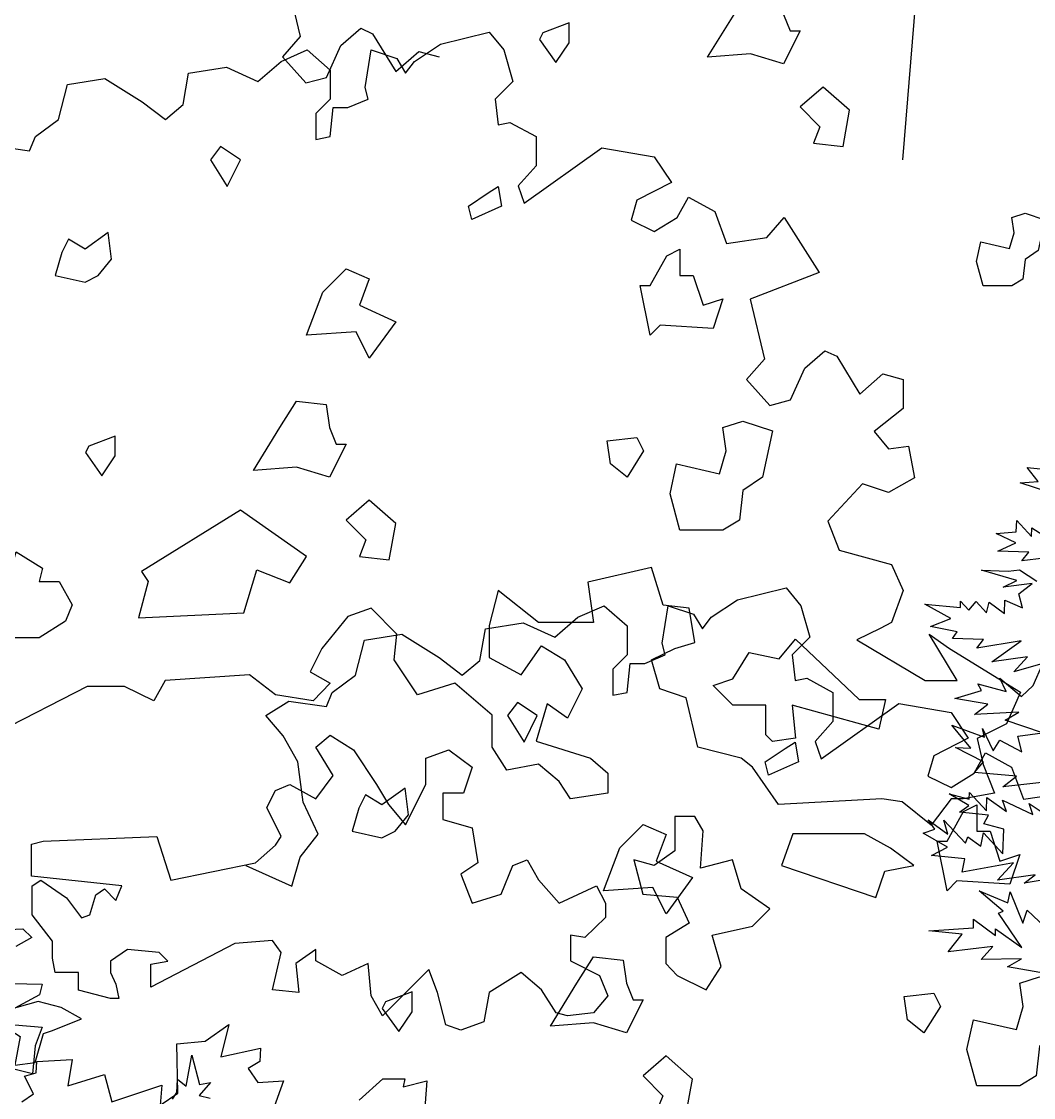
# Model space of a CAD drawing. Header units: inches. Extents: x 11.9 to 85.3, y 21.1 to 37.4.
# Drawn here: x 24.365 to 24.909, y 23.322 to 23.9 of the extents above; entities that cross this region are included whole.
import ezdxf

# ---------------------------------------------------------------- set-up
doc = ezdxf.new("R2010")
doc.units = ezdxf.units.IN
doc.header["$MEASUREMENT"] = 0
doc.layers.add('CAY', color=94, linetype='Continuous')
doc.layers.add('CAY-3', color=61, linetype='Continuous')

# ---------------------------------------------------------------- blocks, each defined once
blk = doc.blocks.new('A$C76451831')
at = {"layer": 'CAY'}
for p, q in [((1479.9, 1929.8), (1538.3, 1944)), ((1538.3, 1944), (1555.9, 1922.7)), ((1288.9, 1909.2), (1320.1, 1922.7)), ((1320.1, 1922.7), (1347.8, 1898.6)), ((1389.7, 1877.9), (1396.8, 1922.7)), ((1396.8, 1922.7), (1427.4, 1912.7)), ((1448.6, 1909.2), (1479.9, 1929.8)), ((1555.9, 1922.7), (1566.6, 1885)), ((1261.1, 1885), (1288.9, 1909.2)), ((1427.4, 1912.7), (1438, 1895)), ((1438, 1895), (1448.6, 1909.2)), ((1178, 1895), (1223.4, 1902.1)), ((1223.4, 1902.1), (1261.1, 1885)), ((1347.8, 1898.6), (1347.8, 1863.8)), ((1033, 1881.5), (1077.8, 1888.5)), ((1077.8, 1888.5), (1122.6, 1860.8)), ((1171.5, 1857.3), (1178, 1895)), ((1566.6, 1885), (1545.3, 1863.8)), ((1022.3, 1839.6), (1033, 1881.5)), ((1393.2, 1863.8), (1389.7, 1877.9)), ((1122.6, 1860.8), (1150.3, 1839.6)), ((1150.3, 1839.6), (1171.5, 1857.3)), ((1347.8, 1863.8), (1330.7, 1846.6)), ((1369, 1853.7), (1393.2, 1863.8)), ((1545.3, 1863.8), (1548.9, 1833.1)), ((1330.7, 1846.6), (1330.7, 1815.4)), ((1347.8, 1818.9), (1351.4, 1853.7)), ((1351.4, 1853.7), (1369, 1853.7)), ((994.6, 1818.9), (1022.3, 1839.6)), ((1548.9, 1833.1), (1563, 1836)), ((1563, 1836), (1594.3, 1818.9)), ((987.6, 1801.8), (994.6, 1818.9)), ((1330.7, 1815.4), (1347.8, 1818.9)), ((1594.3, 1818.9), (1594.3, 1784.1)), ((915, 1791.2), (942.7, 1808.3)), ((942.7, 1808.3), (987.6, 1801.8)), ((1580.1, 1739.3), (1673.3, 1805.4)), ((1673.3, 1805.4), (1735.8, 1794.7)), ((1735.8, 1794.7), (1756.4, 1764.1)), ((935.7, 1767), (915, 1791.2)), ((1594.3, 1784.1), (1573, 1759.9)), ((953.4, 1735.8), (935.7, 1767)), ((1573, 1759.9), (1580.1, 1739.3)), ((1756.4, 1764.1), (1715.1, 1742.8)), ((1715.1, 1742.8), (1708.1, 1718.6)), ((1763.5, 1722.2), (1777.1, 1746.4)), ((1777.1, 1746.4), (1808.3, 1729.3)), ((959.8, 1687.4), (953.4, 1735.8)), ((1808.3, 1729.3), (1822.5, 1690.9)), ((1708.1, 1718.6), (1735.8, 1705.1)), ((1735.8, 1705.1), (1763.5, 1722.2)), ((1822.5, 1690.9), (1870.8, 1698)), ((977.5, 1649), (959.8, 1687.4)), ((956.3, 1621.3), (977.5, 1649)), ((946.3, 1586.5), (956.3, 1621.3)), ((890.9, 1611.3), (946.3, 1586.5)), ((3035.1, 1358.6), (3052.2, 1286.6)), ((5943, 1269.4), (5949.7, 1306.8)), ((5949.7, 1306.8), (5958.9, 1271.5)), ((3052.2, 1286.6), (3031, 1262.4)), ((5931.9, 1262.1), (5932.4, 1277.9)), ((5932.4, 1277.9), (5943, 1269.4)), ((5972.1, 1273.8), (5958.5, 1258.4)), ((5958.9, 1271.5), (5972.1, 1273.8)), ((5926.6, 1254.1), (5931.9, 1262.1)), ((5958.5, 1258.4), (5971.5, 1255.2)), ((3915.1, 501.1), (3898, 463.3)), ((3898, 463.3), (3863.2, 445.6)), ((3863.2, 445.6), (3870.3, 414.4)), ((3870.3, 414.4), (3883.8, 380.2)), ((3883.8, 380.2), (3846.1, 373.1)), ((3831.9, 373.1), (3807.8, 341.8)), ((3846.1, 373.1), (3831.9, 373.1))]:
    blk.add_line(p, q, dxfattribs=at)
for points in [[(1240.2, 1791.1), (1216.4, 1806.9), (1204.5, 1791.1), (1224.3, 1759.4)], [(1537.1, 1751.5), (1548.9, 1759.4), (1552.9, 1735.6), (1517.3, 1719.8), (1513.3, 1735.6)], [(1085.8, 1672.3), (1081.8, 1704), (1054.1, 1684.2), (1034.3, 1696), (1026.4, 1680.2), (1018.5, 1652.5), (1054.1, 1644.6), (1069.9, 1652.5)], [(1750.8, 1676.2), (1766.7, 1684.2), (1766.7, 1652.5), (1782.5, 1652.5), (1794.4, 1616.8), (1818.1, 1624.8), (1806.3, 1589.1), (1742.9, 1593.1), (1731.1, 1581.2), (1719.2, 1640.6), (1731.1, 1640.6)], [(1339.1, 1632.7), (1366.8, 1660.4), (1394.5, 1648.5), (1382.7, 1616.8), (1426.2, 1597), (1394.5, 1553.5), (1378.7, 1585.2), (1319.3, 1581.2)], [(1287.7, 1470.3), (1307.5, 1502), (1343.1, 1498), (1347, 1470.3), (1355, 1450.5), (1366.8, 1450.5), (1347, 1410.9), (1307.5, 1422.8), (1256, 1418.8)], [(1754.8, 1391.1), (1762.7, 1426.7), (1814.2, 1414.8), (1822.1, 1442.6), (1818.1, 1470.3), (1841.9, 1478.2), (1877.5, 1466.3), (1865.7, 1410.9), (1841.9, 1395), (1837.9, 1359.4), (1818.1, 1347.5), (1766.7, 1347.5)], [(1058.5, 1448.2), (1054.5, 1440.3), (1074.3, 1412.6), (1090.2, 1436.3), (1090.2, 1460.1)], [(1683.5, 1426.7), (1679.6, 1454.5), (1715.2, 1458.4), (1723.1, 1442.6), (1703.3, 1410.9)], [(1418.3, 1311.9), (1426.2, 1355.4), (1394.5, 1383.2), (1366.8, 1359.4), (1390.6, 1335.6), (1382.7, 1315.8)], [(3571.8, 1313.3), (3591.6, 1345), (3627.2, 1341), (3631.2, 1313.3), (3639.1, 1293.5), (3651, 1293.5), (3631.2, 1253.9), (3591.6, 1265.8), (3540.1, 1261.8)], [(3342.6, 1291.2), (3338.7, 1283.3), (3358.5, 1255.6), (3374.3, 1279.3), (3374.3, 1303.1)], [(3702.4, 1154.9), (3710.3, 1198.4), (3678.7, 1226.2), (3651, 1202.4), (3674.7, 1178.6), (3666.8, 1158.8)], [(3862.3, 1017), (3867.6, 1040.8), (3901.9, 1032.9), (3907.2, 1051.4), (3904.5, 1069.8), (3920.4, 1075.1), (3944.1, 1067.2), (3936.2, 1030.2), (3920.4, 1019.7), (3917.7, 995.9), (3904.5, 988), (3870.2, 988)]]:
    blk.add_lwpolyline(points, close=True, dxfattribs=at)
for points in [[(5704.1, 1456), (5747.4, 1458.1), (5757.9, 1447.5), (5738.9, 1437)], [(5733.7, 1392.7), (5770.6, 1391.6), (5767.4, 1379), (5732.6, 1360)], [(5737.9, 1343.1), (5770.6, 1340), (5762.2, 1317.8), (5759, 1284.1), (5725.2, 1292.5)], [(622.8, 1328.3), (636.5, 1337.8), (625.9, 1358.9), (639.7, 1363.1), (640.7, 1376.8), (682.9, 1378.9), (677.6, 1347.3), (721.9, 1361), (730.4, 1328.3), (790.5, 1348.3), (788.4, 1324.1), (809.5, 1338.8), (808.4, 1397.9), (842.2, 1401.1), (870.6, 1421.1), (861.1, 1382.1), (908.6, 1392.6), (907.6, 1376.8), (893.8, 1368.4), (905.4, 1351.5), (936, 1353.6), (923.4, 1317.7)], [(1026.7, 1330.4), (1055.2, 1355.7), (1081.6, 1355.7), (1079.5, 1346.2), (1107.9, 1353.6), (1102.7, 1284)], [(3979.1, 158.1), (3899.4, 171.8), (3916.1, 181.6), (3868, 180.6), (3881.7, 196.4), (3828.5, 190.1), (3845, 210.9), (3805.3, 215), (3858.5, 218.6), (3858.8, 229), (3884.9, 209.5), (3885.2, 217.6), (3916.5, 195.2), (3888.5, 236.1), (3894, 238.6), (3865.5, 263.2), (3899.8, 248.8), (3902.6, 261.9), (3917.6, 224.2), (3923.1, 239.9), (3951.6, 212.6)], [(3983.5, 283.1), (3919.2, 272.2), (3932.7, 282.1), (3887.2, 276), (3906.5, 296.7), (3844.9, 285.2), (3848.2, 301.4), (3808.5, 305.5), (3827.4, 315.3), (3798.5, 332.2), (3812.3, 337.1), (3804.5, 348.3), (3827.9, 331.1), (3823.1, 347.6), (3848.9, 320), (3851.8, 327.6), (3867.3, 316.6), (3870.6, 332.4), (3893.7, 307.5), (3894.8, 337), (3871, 343.2), (3876.8, 353.5), (3842, 357.4), (3853.2, 365.2), (3829.6, 379.1), (3853.4, 372.9), (3853.7, 381), (3874.2, 359), (3874.8, 374.8), (3898.2, 358.2), (3893.2, 371.5), (3929.8, 354.3), (3925.3, 367.6), (3958.9, 345.2)], [(3947.5, 393.6), (3893.8, 387.8), (3910.1, 400.4), (3860, 404.8), (3870.8, 417.6), (3837, 434.6), (3855.6, 434), (3832.5, 461.5), (3871.9, 447), (3869.5, 457.5), (3882.2, 430.8), (3890.3, 443.7), (3916.6, 429.6), (3911.8, 448.3), (3941.4, 452.3), (3896.6, 467.5), (3912.8, 477.3), (3859.7, 474.2), (3876, 486.8), (3836.3, 493.6), (3868.4, 502.9), (3863.7, 511.2), (3897.8, 501.9), (3890.2, 518), (3916.2, 495.8), (3930.2, 508.9), (3941.6, 535.3), (3906.8, 525.6), (3923.3, 543.6), (3880.5, 537.4), (3915.8, 562.4), (3862.5, 553.9), (3870.5, 564), (3833.4, 565.3), (3839.1, 573.3), (3807.2, 579.8), (3831.5, 589.4), (3800.4, 606.4), (3842.9, 602.6), (3843.1, 610.3), (3853.2, 599.5), (3861.7, 609.7), (3874.4, 596.1), (3877.5, 609.1), (3895.6, 595.3), (3896.2, 611.2), (3917.2, 602.3), (3912.8, 618.8), (3929.1, 631.3), (3894, 627.1), (3910.6, 634.7), (3868.4, 647.1), (3900.1, 646), (3913.8, 647.7), (3934.6, 633.9)], [(3970.1, 664.8), (3916.4, 658.5), (3924.9, 668.7), (3887.8, 670), (3909.5, 680.1), (3885.8, 691.3), (3909.9, 693.2), (3910.4, 706.8), (3928.3, 687.6), (3928.7, 698), (3954.8, 681.2)], [(3951.4, 739.8), (3914.7, 752), (3936, 753.5), (3923, 770.3), (3962.8, 766.2)]]:
    blk.add_lwpolyline(points, dxfattribs=at)
at = {"layer": 'CAY-3'}
for p, q in [((3100.6, 1276), (3124.7, 1296.6)), ((3124.7, 1296.6), (3138.9, 1290.1)), ((3138.9, 1290.1), (3166.6, 1244.7)), ((3220.2, 1277.6), (3278.5, 1291.8)), ((3278.5, 1291.8), (3296.2, 1270.6)), ((3188.9, 1257), (3220.2, 1277.6)), ((3029.1, 1257), (3060.4, 1270.6)), ((3060.4, 1270.6), (3088.1, 1246.4)), ((3083.5, 1237.6), (3100.6, 1276)), ((3130, 1225.7), (3137, 1270.6)), ((3137, 1270.6), (3167.7, 1260.5)), ((3166.6, 1244.7), (3194.3, 1268.9)), ((3194.3, 1268.9), (3218.5, 1262.4)), ((3296.2, 1270.6), (3306.9, 1232.8)), ((3001.4, 1232.8), (3029.1, 1257)), ((3031, 1262.4), (3058.7, 1231.2)), ((3167.7, 1260.5), (3178.3, 1242.8)), ((3178.3, 1242.8), (3188.9, 1257)), ((2911.8, 1205.1), (2918.3, 1242.8)), ((2918.3, 1242.8), (2963.7, 1249.9)), ((2963.7, 1249.9), (3001.4, 1232.8)), ((3088.1, 1246.4), (3088.1, 1211.6)), ((2762.6, 1187.4), (2773.2, 1229.3)), ((2773.2, 1229.3), (2818.1, 1236.4)), ((2818.1, 1236.4), (2862.9, 1208.6)), ((3058.7, 1231.2), (3083.5, 1237.6)), ((3133.5, 1211.6), (3130, 1225.7)), ((3306.9, 1232.8), (3285.6, 1211.6)), ((2862.9, 1208.6), (2890.6, 1187.4)), ((2890.6, 1187.4), (2911.8, 1205.1)), ((3088.1, 1211.6), (3071, 1194.5)), ((3088.1, 1166.8), (3091.6, 1201.6)), ((3091.6, 1201.6), (3109.3, 1201.6)), ((3109.3, 1201.6), (3133.5, 1211.6)), ((3285.6, 1211.6), (3289.2, 1180.9)), ((2734.9, 1166.8), (2762.6, 1187.4)), ((3071, 1194.5), (3071, 1163.2)), ((3289.2, 1180.9), (3303.3, 1183.9)), ((3303.3, 1183.9), (3334.6, 1166.8)), ((2727.8, 1149.6), (2734.9, 1166.8)), ((3071, 1163.2), (3088.1, 1166.8)), ((3334.6, 1166.8), (3334.6, 1131.9)), ((2683, 1156.1), (2727.8, 1149.6)), ((3320.4, 1087.1), (3413.6, 1153.2)), ((3413.6, 1153.2), (3476.1, 1142.6)), ((3476.1, 1142.6), (3496.7, 1111.9)), ((3334.6, 1131.9), (3313.3, 1107.8)), ((3496.7, 1111.9), (3455.4, 1090.7)), ((3313.3, 1107.8), (3320.4, 1087.1)), ((3455.4, 1090.7), (3448.4, 1066.5)), ((3503.8, 1070), (3517.3, 1094.2)), ((3517.3, 1094.2), (3548.6, 1077.1)), ((3548.6, 1077.1), (3562.7, 1038.8)), ((3448.4, 1066.5), (3476.1, 1052.9)), ((3476.1, 1052.9), (3503.8, 1070)), ((3611.1, 1045.8), (3631.7, 1070)), ((3631.7, 1070), (3673.6, 1003.9)), ((3562.7, 1038.8), (3611.1, 1045.8)), ((3673.6, 1003.9), (3591, 972.1)), ((3591, 972.1), (3608.1, 900.1)), ((3656.5, 889.5), (3680.7, 910.2)), ((3680.7, 910.2), (3694.8, 903.7)), ((3694.8, 903.7), (3722.5, 858.3)), ((3608.1, 900.1), (3586.9, 875.9)), ((3639.4, 851.2), (3656.5, 889.5)), ((3722.5, 858.3), (3750.2, 882.4)), ((3750.2, 882.4), (3774.4, 875.9)), ((3586.9, 875.9), (3614.6, 844.7)), ((3774.4, 875.9), (3774.4, 841.1)), ((3614.6, 844.7), (3639.4, 851.2)), ((3774.4, 841.1), (3739.6, 813.4)), ((3739.6, 813.4), (3756.7, 792.8)), ((3756.7, 792.8), (3780.9, 795.7)), ((3780.9, 795.7), (3788, 758)), ((3725.5, 750.9), (3684.2, 706.1)), ((3756.7, 740.3), (3725.5, 750.9)), ((3788, 758), (3756.7, 740.3)), ((3684.2, 706.1), (3697.8, 671.3)), ((3697.8, 671.3), (3760.3, 654.2)), ((3473.1, 650.6), (3396.5, 632.9)), ((3486.7, 605.2), (3473.1, 650.6)), ((3760.3, 654.2), (3774.4, 622.9)), ((3396.5, 632.9), (3403.5, 584.6)), ((3289.2, 622.9), (3278.5, 581)), ((3337.5, 584.6), (3289.2, 622.9)), ((3774.4, 622.9), (3760.3, 584.6)), ((3137, 601.7), (3109.3, 591.6)), ((3167.7, 570.4), (3137, 601.7)), ((3517.9, 601.7), (3486.7, 605.2)), ((3525, 560.4), (3517.9, 601.7)), ((3109.3, 591.6), (3078.1, 553.3)), ((3278.5, 581), (3278.5, 542.7)), ((3403.5, 584.6), (3337.5, 584.6)), ((3760.3, 584.6), (3746.7, 577.5)), ((3164.8, 539.7), (3167.7, 570.4)), ((3746.7, 577.5), (3719, 563.9)), ((3839, 515.2), (3805.7, 570.4)), ((3805.7, 570.4), (3829.8, 553.3)), ((3316.9, 522), (3341, 556.8)), ((3341, 556.8), (3368.8, 539.7)), ((3500.8, 553.3), (3525, 560.4)), ((3719, 563.9), (3800.7, 515.2)), ((3078.1, 553.3), (3063.9, 525.6)), ((3278.5, 542.7), (3316.9, 522)), ((3473.1, 539.7), (3500.8, 553.3)), ((3829.8, 553.3), (3915.1, 501.1)), ((3192.5, 497.8), (3164.8, 539.7)), ((3368.8, 539.7), (3390, 504.9)), ((3483.1, 504.9), (3473.1, 539.7)), ((2991.4, 522), (2890.2, 514.9)), ((3022.7, 497.8), (2991.4, 522)), ((3063.9, 525.6), (3088.1, 512)), ((2797, 507.9), (2685, 450.4)), ((2841.8, 507.9), (2797, 507.9)), ((2876.6, 490.8), (2841.8, 507.9)), ((2890.2, 514.9), (2876.6, 490.8)), ((3088.1, 512), (3067.5, 490.8)), ((3237.3, 512), (3192.5, 497.8)), ((3282.1, 473.7), (3237.3, 512)), ((3390, 504.9), (3372.3, 470.1)), ((3514.4, 494.3), (3483.1, 504.9)), ((3800.7, 515.2), (3839, 515.2)), ((3067.5, 490.8), (3022.7, 497.8)), ((3528.5, 435.3), (3514.4, 494.3)), ((3348.1, 487.2), (3334.6, 442.4)), ((3372.3, 470.1), (3348.1, 487.2)), ((3282.1, 435.3), (3282.1, 473.7)), ((3071, 435.3), (3088.1, 449.5)), ((3088.1, 449.5), (3115.8, 431.8)), ((3334.6, 442.4), (3400, 421.8)), ((3091.6, 401.1), (3071, 435.3)), ((3115.8, 431.8), (3143.5, 390.5)), ((3202.5, 421.8), (3230.2, 431.8)), ((3230.2, 431.8), (3257.9, 411.1)), ((3299.8, 407.6), (3282.1, 435.3)), ((3580.4, 421.8), (3528.5, 435.3)), ((3202.5, 390.5), (3202.5, 421.8)), ((3337.5, 414.7), (3299.8, 407.6)), ((3362.3, 394), (3337.5, 414.7)), ((3400, 421.8), (3420.6, 404.1)), ((3594, 411.1), (3580.4, 421.8)), ((3071, 373.4), (3091.6, 401.1)), ((3257.9, 411.1), (3247.9, 379.9)), ((3420.6, 404.1), (3420.6, 379.9)), ((3625.2, 366.3), (3594, 411.1)), ((3022.7, 383.4), (3039.8, 390.5)), ((3039.8, 390.5), (3071, 373.4)), ((3143.5, 390.5), (3157.7, 366.3)), ((3178.3, 342.1), (3202.5, 390.5)), ((3375.8, 373.4), (3362.3, 394)), ((3012, 362.8), (3022.7, 383.4)), ((3223.1, 379.9), (3223.1, 348.6)), ((3247.9, 379.9), (3223.1, 379.9)), ((3420.6, 379.9), (3375.8, 373.4)), ((3029.1, 328), (3012, 362.8)), ((3157.7, 366.3), (3178.3, 342.1)), ((3748.8, 373.1), (3625.2, 366.3)), ((3773, 369.5), (3748.8, 373.1)), ((3807.8, 341.8), (3773, 369.5)), ((3223.1, 348.6), (3257.9, 338.6)), ((3257.9, 338.6), (3265, 296.7)), ((2730.4, 318.9), (2744, 322.4)), ((2744, 322.4), (2880.2, 328)), ((2880.2, 328), (2897.3, 276)), ((3022.7, 317.9), (3029.1, 328)), ((2730.4, 280.5), (2730.4, 318.9)), ((2998.5, 296.7), (3022.7, 317.9)), ((2897.3, 276), (2998.5, 296.7)), ((3265, 296.7), (3244.4, 283.1)), ((3306.9, 293.2), (3323.9, 300.2)), ((3323.9, 300.2), (3337.5, 276.1)), ((3292.7, 259), (3306.9, 293.2)), ((2838.3, 269), (2730.4, 280.5)), ((2731, 269), (2741.6, 276)), ((2741.6, 276), (2772.3, 254.8)), ((3244.4, 283.1), (3257.9, 248.3)), ((3337.5, 276.1), (3362.3, 248.3)), ((2731, 234.2), (2731, 269)), ((2800, 234.2), (2807.1, 258.3)), ((2807.1, 258.3), (2817.7, 265.4)), ((2817.7, 265.4), (2831.2, 251.3)), ((2831.2, 251.3), (2838.3, 269)), ((3257.9, 248.3), (3292.7, 259)), ((3362.3, 248.3), (3407.1, 269)), ((3407.1, 269), (3417.7, 248.3)), ((2772.3, 254.8), (2790, 230.6)), ((3417.7, 248.3), (3417.7, 231.2)), ((2755.2, 202.9), (2731, 234.2)), ((2790, 230.6), (2800, 234.2)), ((3417.7, 231.2), (3392.9, 207)), ((3375.8, 210), (3375.8, 179.3)), ((3392.9, 207), (3375.8, 210)), ((2755.2, 182.3), (2755.2, 202.9)), ((2973.7, 200), (2873.1, 147.5)), ((3019.1, 203.5), (2973.7, 200)), ((3029.1, 189.3), (3019.1, 203.5)), ((2758.7, 165.1), (2755.2, 182.3)), ((2845.4, 192.9), (2824.7, 178.7)), ((2883.1, 189.3), (2845.4, 192.9)), ((2893.7, 178.7), (2883.1, 189.3)), ((3019.1, 144.5), (3029.1, 189.3)), ((3071, 192.9), (3046.8, 175.8)), ((3071, 179.3), (3071, 192.9)), ((2824.7, 178.7), (2824.7, 165.1)), ((2873.1, 175.2), (2893.7, 178.7)), ((2873.1, 147.5), (2873.1, 175.2)), ((3046.8, 175.8), (3050.4, 141)), ((3102.3, 161.6), (3071, 179.3)), ((3133.5, 175.8), (3102.3, 161.6)), ((3137, 137.4), (3133.5, 175.8)), ((3206, 168.7), (3181.9, 144.5)), ((3216.6, 141), (3206, 168.7)), ((3375.8, 179.3), (3410.6, 161.6)), ((2786.4, 165.1), (2758.7, 165.1)), ((2786.4, 143.9), (2786.4, 165.1)), ((2824.7, 165.1), (2831.2, 151)), ((3316.9, 165.2), (3278.5, 141)), ((3341, 144.5), (3316.9, 165.2)), ((3410.6, 161.6), (3420.6, 137.4)), ((2824.7, 133.9), (2786.4, 143.9)), ((2831.2, 151), (2834.8, 133.9)), ((3050.4, 141), (3019.1, 144.5)), ((3181.9, 144.5), (3150.6, 113.3)), ((3358.7, 116.8), (3341, 144.5)), ((2834.8, 133.9), (2824.7, 133.9)), ((3150.6, 113.3), (3137, 137.4)), ((3226.7, 102.6), (3216.6, 141)), ((3278.5, 141), (3272.1, 106.2)), ((3420.6, 137.4), (3403.5, 116.8)), ((3372.3, 113.3), (3358.7, 116.8)), ((3403.5, 116.8), (3372.3, 113.3)), ((3272.1, 106.2), (3244.4, 96.1)), ((3244.4, 96.1), (3226.7, 102.6))]:
    blk.add_line(p, q, dxfattribs=at)
for points in [[(2980.4, 1138.9), (2956.7, 1154.8), (2944.8, 1138.9), (2964.6, 1107.2)], [(3277.4, 1099.3), (3289.2, 1107.2), (3293.2, 1083.5), (3257.6, 1067.6), (3253.6, 1083.5)], [(2826, 1020.1), (2822.1, 1051.8), (2794.4, 1032), (2774.6, 1043.9), (2766.7, 1028), (2758.7, 1000.3), (2794.4, 992.4), (2810.2, 1000.3)], [(3491.1, 1024.1), (3507, 1032), (3507, 1000.3), (3522.8, 1000.3), (3534.7, 964.7), (3558.4, 972.6), (3546.6, 936.9), (3483.2, 940.9), (3471.3, 929), (3459.5, 988.4), (3471.3, 988.4)], [(3079.4, 980.5), (3107.1, 1008.2), (3134.8, 996.3), (3123, 964.7), (3166.5, 944.9), (3134.8, 901.3), (3119, 933), (3059.6, 929)], [(3027.9, 818.1), (3047.7, 849.8), (3083.4, 845.8), (3087.3, 818.1), (3095.2, 798.3), (3107.1, 798.3), (3087.3, 758.7), (3047.7, 770.6), (2996.3, 766.6)], [(3495.1, 738.9), (3503, 774.6), (3554.5, 762.7), (3562.4, 790.4), (3558.4, 818.1), (3582.2, 826), (3617.8, 814.2), (3605.9, 758.7), (3582.2, 742.9), (3578.2, 707.2), (3558.4, 695.3), (3507, 695.3)], [(2798.8, 796), (2794.8, 788.1), (2814.6, 760.4), (2830.5, 784.1), (2830.5, 807.9)], [(3423.8, 774.6), (3419.9, 802.3), (3455.5, 806.2), (3463.4, 790.4), (3443.6, 758.7)], [(3158.6, 659.7), (3166.5, 703.3), (3134.8, 731), (3107.1, 707.2), (3130.9, 683.5), (3123, 663.7)], [(3039.8, 632), (3059.6, 663.7), (2980.4, 719.1), (2862.1, 645.5), (2870, 633.6), (2858.2, 590.1), (2984.4, 596.3), (3000.2, 647.8)], [(2739.4, 633.6), (2763.2, 633.6), (2779, 605.9), (2771.1, 586.1), (2739.4, 566.3), (2691.9, 566.3), (2672.1, 590.1), (2668.1, 617.8), (2699.8, 617.8), (2703.8, 641.6), (2711.7, 669.3), (2743.4, 649.5)], [(3570.3, 517.1), (3590.1, 548.8), (3625.7, 540.9), (3645.5, 564.6), (3721.6, 492.2), (3753.2, 492.2), (3745.3, 456.6), (3641.6, 485.4), (3645.5, 445.8), (3617.8, 441.9), (3609.9, 449.8), (3609.9, 485.4), (3570.3, 485.4), (3546.6, 509.2)], [(3535, 335), (3525, 352.1), (3500.8, 352.1), (3500.8, 310.9), (3476.1, 293.2), (3451.9, 300.2), (3462.5, 259), (3503.8, 255.4), (3517.9, 224.1), (3490.2, 207), (3490.2, 175.8), (3503.8, 161.6), (3538.6, 144.5), (3556.3, 172.2), (3545.6, 210), (3594, 220.6), (3614.6, 241.3), (3580.4, 265.4), (3569.8, 300.2), (3531.5, 290.2)], [(3728.2, 331.2), (3642.3, 331.5), (3628.8, 293.2), (3741.7, 255.1), (3752.3, 286.4), (3787.1, 293.5), (3759.4, 314.1)], [(2765.8, 123.3), (2738.1, 130.3), (2699.7, 119.7), (2699.7, 99.1), (2716.8, 88.5), (2710.4, 54.3), (2734.5, 57.2), (2744.6, 92), (2755.2, 95.5), (2790, 109.7)]]:
    blk.add_lwpolyline(points, close=True, dxfattribs=at)

msp = doc.modelspace()

# ---------------------------------------------------------------- linework, layer by layer
at = {"layer": 'CAY', "color": 31, "linetype": 'Continuous', "lineweight": -2, "true_color": 0xfecc66}
msp.add_lwpolyline([(24.839, 23.82597), (24.93667, 25.01891), (24.95759, 25.43051), (24.96457, 25.63283), (24.96457, 25.84211), (24.96457, 25.93978), (24.95759, 26.04443), (24.95759, 26.14209), (24.94364, 26.24674)], dxfattribs=at)

# ---------------------------------------------------------------- block references
at = {"layer": 'CAY', "xscale": 0.0004489089019145984, "yscale": 0.0004489089019145984, "zscale": 0.0004489089019145984}
for p in [(23.14473, 23.31472), (21.78568, 22.75783), (24.08562, 22.72302)]:
    msp.add_blockref('A$C76451831', p, dxfattribs=at)

doc.saveas('drawing.dxf')
